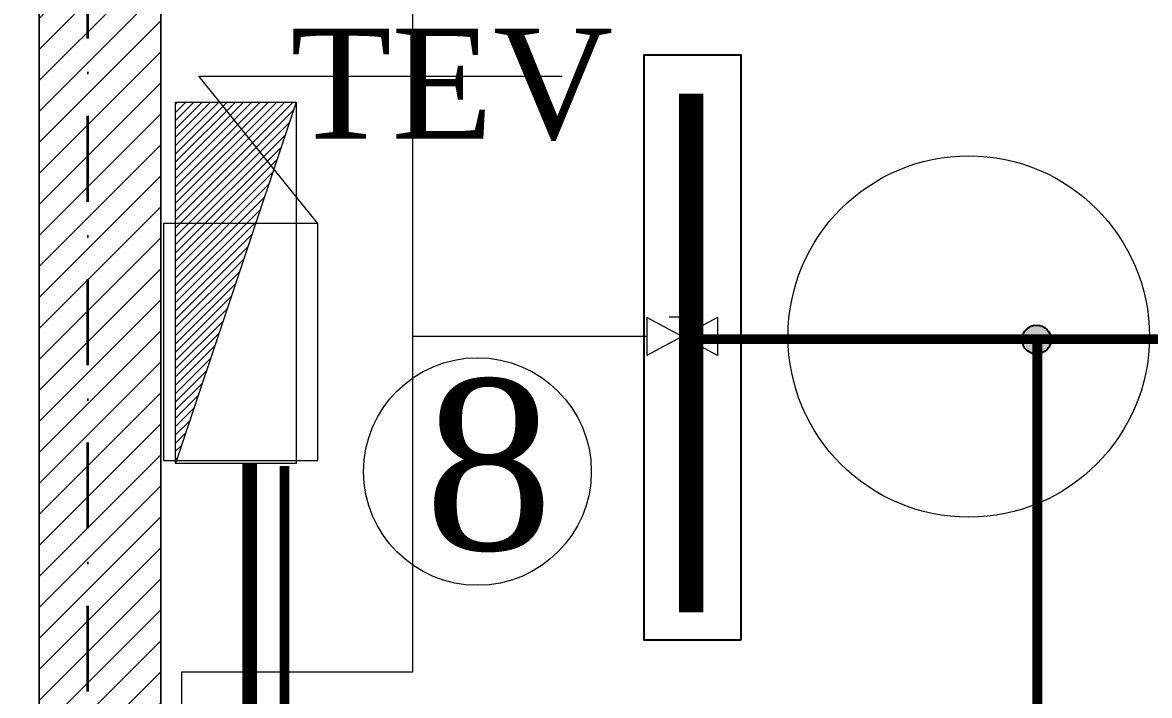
# Model space of a CAD drawing. Header units: millimetres. Extents: x 1322820 to 1391563, y 1051909 to 1098256.
# Drawn here: x 1351395 to 1353707, y 1086301 to 1087683 of the extents above; entities that cross this region are included whole.
import ezdxf
from ezdxf.enums import TextEntityAlignment as Align

# ---------------------------------------------------------------- set-up
doc = ezdxf.new("R2010")
doc.units = ezdxf.units.MM
doc.header["$MEASUREMENT"] = 0
doc.linetypes.add('Dot & Dashed', pattern=[335.138881, 176.388884, -88.194442, 0, -70.555556])
doc.layers.get('0').update_dxf_attribs({"true_color": 0x787878})
for name, color, linetype in [('Circuit echipo', 7, 'Continuous'), ('circuite iluminat normal', 7, 'Continuous'), ('circuite iluminat vitali', 1, 'Continuous'), ('circuite prize vitali', 1, 'Continuous'), ('ELECTRICE', 1, 'Continuous')]:
    doc.layers.add(name, color=color, linetype=linetype)
doc.layers.add('Circuite', color=7, linetype='Continuous', lineweight=25)
for name, color, linetype, lineweight, true_color in [('instalatii - echipamente_Pen_No__21', 7, 'Continuous', 20, 0x787878), ('New_arhitectura - axe_Pen_No__201', 7, 'Continuous', 35, 0x787878), ('New_arhitectura - suprafete DTAC_Pen_No__14', 7, 'Continuous', 18, 0x787878), ('New_rezistenta - pereti de rezistenta_Pen_No__21', 7, 'Continuous', 20, 0x787878)]:
    doc.layers.add(name, color=color, linetype=linetype, lineweight=lineweight, true_color=true_color)
doc.layers.add('New_arhitectura - axe', color=7, linetype='Continuous', true_color=0x787878)
doc.layers.add('New_rezistenta - pereti de rezistenta', color=7, linetype='Continuous', true_color=0x787878)
doc.styles.add('GENERATED_STYLE_1', font='arialbd.ttf')

# ---------------------------------------------------------------- blocks, each defined once
blk = doc.blocks.new('Wall_17_1', base_point=(1351428.5, 1078980.6))
at = {"layer": 'New_rezistenta - pereti de rezistenta', "linetype": 'Continuous', "lineweight": 0, "true_color": 0x000000}
h = blk.add_hatch(dxfattribs=at)
h.set_pattern_fill('BETON_ARMAT_0001', color=18, style=0, pattern_type=2)
h.set_pattern_definition([(45, (1356235.236, 1078942.57), (-31.8198, 31.8198), [])])
h.paths.add_polyline_path([(1351678.5, 1089418.7), (1351428.5, 1089418.7), (1351428.5, 1084720.6), (1351678.5, 1084720.6)])
at = {"layer": 'New_rezistenta - pereti de rezistenta_Pen_No__21', "color": 7, "linetype": 'Continuous', "lineweight": 20, "flags": 128}
for points in [[(1351428.5, 1089418.7), (1351428.5, 1084720.6)], [(1351678.5, 1084720.6), (1351678.5, 1089418.7)]]:
    blk.add_lwpolyline(points, dxfattribs=at)
blk = doc.blocks.new('Standard grid marker')
at = {"layer": 'New_arhitectura - axe_Pen_No__201', "linetype": 'Dot & Dashed', "lineweight": 35}
blk.add_line((1000, 0), (43350, 0), dxfattribs=at)
at = {"layer": 'New_arhitectura - axe_Pen_No__201', "lineweight": 35, "style": 'GENERATED_STYLE_1'}
for tag, p in [('AC_MarkerText_1_0', (-106.1, 7.1)), ('AC_MarkerText_1_1', (44456, 7.1))]:
    blk.add_attdef(tag, text='', height=125, rotation=270, dxfattribs=at).set_placement(p, align=Align.MIDDLE_CENTER)
blk = doc.blocks.new('terasa')
at = {"layer": 'instalatii - echipamente_Pen_No__21', "linetype": 'Continuous', "lineweight": 20}
for p, q in [((1352195.106, 1088182.088), (1352195.106, 1086348.936)), ((1351756.249, 1087572.513), (1352501.999, 1087572.513)), ((1352000.548, 1087270.563), (1351756.249, 1087572.513)), ((1352000.548, 1087270.563), (1351684.064, 1087270.563)), ((1351684.064, 1087270.563), (1351684.064, 1086783.969)), ((1352000.548, 1086783.969), (1352000.548, 1087270.563)), ((1352676.105, 1087077.121), (1352676.105, 1086999.415)), ((1352820.631, 1087077.121), (1352676.105, 1086999.415)), ((1352820.631, 1086999.415), (1352676.105, 1087077.121)), ((1352774.973, 1087077.776), (1352721.763, 1087077.776)), ((1352748.368, 1087038.268), (1352748.368, 1087077.776)), ((1352820.631, 1087077.121), (1352820.631, 1086999.415)), ((1352676.105, 1087038.268), (1352195.106, 1087038.268)), ((1352965.51, 1087038.268), (1352820.631, 1087038.268)), ((1351684.064, 1086783.969), (1352000.548, 1086783.969)), ((1352195.106, 1086348.936), (1351721.211, 1086348.936)), ((1351721.211, 1086348.936), (1351721.211, 1085164.096))]:
    blk.add_line(p, q, dxfattribs=at)
blk.add_circle((1353336.389, 1087038.268), 370.879, dxfattribs=at)
at = {"layer": 'New_arhitectura - suprafete DTAC_Pen_No__14', "linetype": 'Continuous', "lineweight": 18, "flags": 128}
for points in [[(1351428.502, 1083420.6), (1351428.502, 1090570.6), (1346928.502, 1090570.6), (1346928.502, 1083420.6)], [(1351678.502, 1084970.6), (1356178.539, 1084970.6), (1356178.539, 1085420.6), (1356828.539, 1085420.6), (1356828.539, 1088668.731), (1356178.539, 1088668.731), (1356178.539, 1089104.063), (1351678.502, 1089104.063)]]:
    blk.add_lwpolyline(points, close=True, dxfattribs=at)
at = {"layer": 'New_arhitectura - axe', "linetype": 'Continuous', "lineweight": 13, "zscale": 1000, "rotation": 90}
blk.add_blockref('Standard grid marker', (1351528.502, 1052120.65), dxfattribs=at)
at = {"layer": 'New_rezistenta - pereti de rezistenta', "lineweight": 20}
blk.add_blockref('Wall_17_1', (1351428.502, 1078980.6), dxfattribs=at)
blk = doc.blocks.new('A$C2BB31A3D')
at = {"layer": 'circuite iluminat normal'}
blk.add_lwpolyline([(0, 0), (1200, 0), (1200, 200), (0, 200)], close=True, dxfattribs=at)
at = {"layer": 'circuite iluminat vitali', "const_width": 50}
blk.add_lwpolyline([(56.2, 102.7), (1121.4, 102.7)], dxfattribs=at)

msp = doc.modelspace()

# ---------------------------------------------------------------- block references
msp.add_blockref('terasa', (0, 0))

# ---------------------------------------------------------------- next in the draw order: hatches: boundary and pattern name
at = {"layer": 'circuite iluminat normal'}
h = msp.add_hatch(color=256, dxfattribs=at)
h.paths.add_polyline_path([(1353503.9, 1087040.8, -0.528515), (1353473.5, 1087002.3), (1353487.7, 1087034.5)])
h.paths.add_polyline_path([(1353503.9, 1087040.8), (1353487.7, 1087034.5), (1353496, 1087053.5, -0.127588)])
h.paths.add_polyline_path([(1353496, 1087053.5), (1353473.5, 1087002.3, -0.086363), (1353463.6, 1087004.7, -0.099878), (1353454, 1087011.4), (1353476, 1087061.6, -0.099878), (1353487.5, 1087059.1, -0.086363)])
h.paths.add_polyline_path([(1353476, 1087061.6), (1353454, 1087011.4, -0.664213)])
at = {"layer": 'ELECTRICE', "lineweight": 20}
h = msp.add_hatch(dxfattribs=at)
h.set_pattern_fill('ANSI31', color=256, scale=96, style=0)
h.set_pattern_definition([(45, (-30858.868, 46429.412), (-8.485281374, 8.485281374), [])])
h.paths.add_polyline_path([(1351956.2, 1087519.2), (1351708.8, 1087519.2), (1351708.8, 1086777.5)])

# ---------------------------------------------------------------- next in the draw order: linework, layer by layer
at = {"layer": 'Circuite', "lineweight": 20}
msp.add_line((1351956.2, 1087519.2), (1351708.8, 1086777.5), dxfattribs=at)
msp.add_lwpolyline([(1351708.8, 1087519.2), (1351956.2, 1087519.2), (1351956.2, 1086777.5), (1351708.8, 1086777.5)], close=True, dxfattribs=at)
at = {"layer": 'Circuite', "lineweight": 20, "const_width": 20}
for points in [[(1353477.1, 1084996.2), (1353477.1, 1087032.8), (1352770.8, 1087032.8), (1355179, 1087032.8)], [(1351932.3, 1086772.7), (1351932.3, 1085005.6), (1353485.4, 1085005.6)]]:
    msp.add_lwpolyline(points, dxfattribs=at)
at = {"layer": 'Circuite', "lineweight": 20}
msp.add_circle((1352328.3, 1086761.1), 233.6, dxfattribs=at)
at = {"layer": 'circuite iluminat normal'}
msp.add_circle((1353475.6, 1087031.9), 29.7, dxfattribs=at)
at = {"layer": 'circuite prize vitali', "lineweight": 20, "const_width": 30}
msp.add_lwpolyline([(1351861, 1086778.9), (1351861, 1086778.9), (1351861, 1083259.2), (1361431.7, 1083259.2), (1361431.7, 1081065.9), (1361431.7, 1081065.9), (1361431.7, 1081065.9), (1361431.7, 1081065.9)], dxfattribs=at)

# ---------------------------------------------------------------- next in the draw order: block references
at = {"layer": 'Circuit echipo', "rotation": 90}
msp.add_blockref('A$C2BB31A3D', (1352869.6, 1086415.7), dxfattribs=at)

# ---------------------------------------------------------------- next in the draw order: texts
at = {"layer": 'Circuite', "insert": (1351944, 1087670.4), "char_height": 225.707, "width": 1032.314, "attachment_point": 1}
msp.add_mtext('{\\fTimes New Roman|b0|i0|c0|p18;TEV}', dxfattribs=at)
at = {"layer": 'circuite prize vitali', "linetype": 'Continuous', "insert": (1352219.1, 1086950.3), "char_height": 350, "width": 2184.213, "attachment_point": 1}
msp.add_mtext('{\\fTimes New Roman|b0|i0|c0|p18;8}', dxfattribs=at)

doc.saveas('drawing.dxf')
